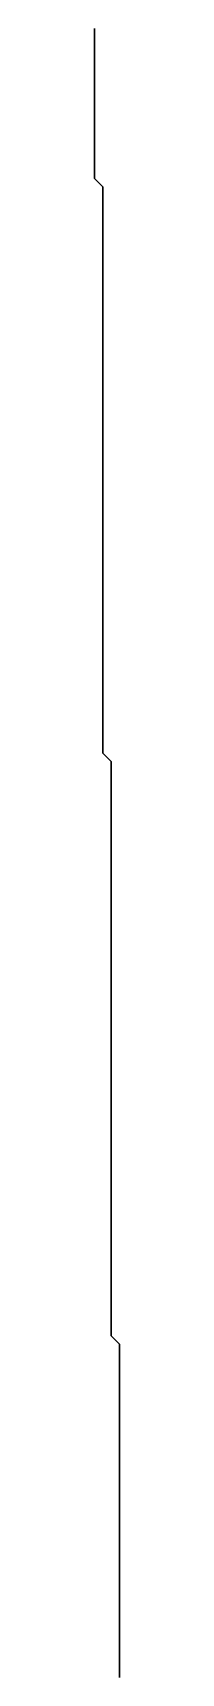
# Model space of a CAD drawing. Extents: x 69 to 217, y 14 to 408.
# Drawn here: x 152.62 to 153, y 333.94 to 358.56 of the extents above; entities that cross this region are included whole.
import ezdxf

# ---------------------------------------------------------------- set-up
doc = ezdxf.new("R2010")
doc.units = 0

msp = doc.modelspace()

# ---------------------------------------------------------------- linework, layer by layer
at = {"layer": 'contour_0'}
for p, q in [((152.625, 358.625), (152.625, 358.5)), ((152.625, 358.5), (152.625, 358.625)), ((152.625, 358.5), (152.625, 358.375)), ((152.625, 358.375), (152.625, 358.5)), ((152.625, 358.375), (152.625, 358.25)), ((152.625, 358.25), (152.625, 358.375)), ((152.625, 358.25), (152.625, 358.125)), ((152.625, 358.125), (152.625, 358.25)), ((152.625, 358.125), (152.625, 358)), ((152.625, 358), (152.625, 358.125)), ((152.625, 358), (152.625, 357.875)), ((152.625, 357.875), (152.625, 358)), ((152.625, 357.875), (152.625, 357.75)), ((152.625, 357.75), (152.625, 357.875)), ((152.625, 357.75), (152.625, 357.625)), ((152.625, 357.625), (152.625, 357.75)), ((152.625, 357.625), (152.625, 357.5)), ((152.625, 357.5), (152.625, 357.625)), ((152.625, 357.5), (152.625, 357.375)), ((152.625, 357.375), (152.625, 357.5)), ((152.625, 357.375), (152.625, 357.25)), ((152.625, 357.25), (152.625, 357.375)), ((152.625, 357.25), (152.625, 357.125)), ((152.625, 357.125), (152.625, 357.25)), ((152.625, 357.125), (152.625, 357)), ((152.625, 357), (152.625, 357.125)), ((152.625, 357), (152.625, 356.875)), ((152.625, 356.875), (152.625, 357)), ((152.625, 356.875), (152.625, 356.75)), ((152.625, 356.75), (152.625, 356.875)), ((152.625, 356.75), (152.625, 356.625)), ((152.625, 356.625), (152.625, 356.75)), ((152.625, 356.625), (152.625, 356.5)), ((152.625, 356.5), (152.625, 356.625)), ((152.625, 356.5), (152.625, 356.375)), ((152.625, 356.375), (152.625, 356.5)), ((152.625, 356.375), (152.75, 356.25)), ((152.75, 356.25), (152.625, 356.375)), ((152.75, 356.25), (152.75, 356.125)), ((152.75, 356.125), (152.75, 356.25)), ((152.75, 356.125), (152.75, 356)), ((152.75, 356), (152.75, 356.125)), ((152.75, 356), (152.75, 355.875)), ((152.75, 355.875), (152.75, 356)), ((152.75, 355.875), (152.75, 355.75)), ((152.75, 355.75), (152.75, 355.875)), ((152.75, 355.75), (152.75, 355.625)), ((152.75, 355.625), (152.75, 355.75)), ((152.75, 355.625), (152.75, 355.5)), ((152.75, 355.5), (152.75, 355.625)), ((152.75, 355.5), (152.75, 355.375)), ((152.75, 355.375), (152.75, 355.5)), ((152.75, 355.375), (152.75, 355.25)), ((152.75, 355.25), (152.75, 355.375)), ((152.75, 355.25), (152.75, 355.125)), ((152.75, 355.125), (152.75, 355.25)), ((152.75, 355.125), (152.75, 355)), ((152.75, 355), (152.75, 355.125)), ((152.75, 355), (152.75, 354.875)), ((152.75, 354.875), (152.75, 355)), ((152.75, 354.875), (152.75, 354.75)), ((152.75, 354.75), (152.75, 354.875)), ((152.75, 354.75), (152.75, 354.625)), ((152.75, 354.625), (152.75, 354.75)), ((152.75, 354.625), (152.75, 354.5)), ((152.75, 354.5), (152.75, 354.625)), ((152.75, 354.5), (152.75, 354.375)), ((152.75, 354.375), (152.75, 354.5)), ((152.75, 354.375), (152.75, 354.25)), ((152.75, 354.25), (152.75, 354.375)), ((152.75, 354.25), (152.75, 354.125)), ((152.75, 354.125), (152.75, 354.25)), ((152.75, 354.125), (152.75, 354)), ((152.75, 354), (152.75, 354.125)), ((152.75, 354), (152.75, 353.875)), ((152.75, 353.875), (152.75, 354)), ((152.75, 353.875), (152.75, 353.75)), ((152.75, 353.75), (152.75, 353.875)), ((152.75, 353.75), (152.75, 353.625)), ((152.75, 353.625), (152.75, 353.75)), ((152.75, 353.625), (152.75, 353.5)), ((152.75, 353.5), (152.75, 353.625)), ((152.75, 353.5), (152.75, 353.375)), ((152.75, 353.375), (152.75, 353.5)), ((152.75, 353.375), (152.75, 353.25)), ((152.75, 353.25), (152.75, 353.375)), ((152.75, 353.25), (152.75, 353.125)), ((152.75, 353.125), (152.75, 353.25)), ((152.75, 353.125), (152.75, 353)), ((152.75, 353), (152.75, 353.125)), ((152.75, 353), (152.75, 352.875)), ((152.75, 352.875), (152.75, 353)), ((152.75, 352.875), (152.75, 352.75)), ((152.75, 352.75), (152.75, 352.875)), ((152.75, 352.75), (152.75, 352.625)), ((152.75, 352.625), (152.75, 352.75)), ((152.75, 352.625), (152.75, 352.5)), ((152.75, 352.5), (152.75, 352.625)), ((152.75, 352.5), (152.75, 352.375)), ((152.75, 352.375), (152.75, 352.5)), ((152.75, 352.375), (152.75, 352.25)), ((152.75, 352.25), (152.75, 352.375)), ((152.75, 352.25), (152.75, 352.125)), ((152.75, 352.125), (152.75, 352.25)), ((152.75, 352.125), (152.75, 352)), ((152.75, 352), (152.75, 352.125)), ((152.75, 352), (152.75, 351.875)), ((152.75, 351.875), (152.75, 352)), ((152.75, 351.875), (152.75, 351.75)), ((152.75, 351.75), (152.75, 351.875)), ((152.75, 351.75), (152.75, 351.625)), ((152.75, 351.625), (152.75, 351.75)), ((152.75, 351.625), (152.75, 351.5)), ((152.75, 351.5), (152.75, 351.625)), ((152.75, 351.5), (152.75, 351.375)), ((152.75, 351.375), (152.75, 351.5)), ((152.75, 351.375), (152.75, 351.25)), ((152.75, 351.25), (152.75, 351.375)), ((152.75, 351.25), (152.75, 351.125)), ((152.75, 351.125), (152.75, 351.25)), ((152.75, 351.125), (152.75, 351)), ((152.75, 351), (152.75, 351.125)), ((152.75, 351), (152.75, 350.875)), ((152.75, 350.875), (152.75, 351)), ((152.75, 350.875), (152.75, 350.75)), ((152.75, 350.75), (152.75, 350.875)), ((152.75, 350.75), (152.75, 350.625)), ((152.75, 350.625), (152.75, 350.75)), ((152.75, 350.625), (152.75, 350.5)), ((152.75, 350.5), (152.75, 350.625)), ((152.75, 350.5), (152.75, 350.375)), ((152.75, 350.375), (152.75, 350.5)), ((152.75, 350.375), (152.75, 350.25)), ((152.75, 350.25), (152.75, 350.375)), ((152.75, 350.25), (152.75, 350.125)), ((152.75, 350.125), (152.75, 350.25)), ((152.75, 350.125), (152.75, 350)), ((152.75, 350), (152.75, 350.125)), ((152.75, 350), (152.75, 349.875)), ((152.75, 349.875), (152.75, 350)), ((152.75, 349.875), (152.75, 349.75)), ((152.75, 349.75), (152.75, 349.875)), ((152.75, 349.75), (152.75, 349.625)), ((152.75, 349.625), (152.75, 349.75)), ((152.75, 349.625), (152.75, 349.5)), ((152.75, 349.5), (152.75, 349.625)), ((152.75, 349.5), (152.75, 349.375)), ((152.75, 349.375), (152.75, 349.5)), ((152.75, 349.375), (152.75, 349.25)), ((152.75, 349.25), (152.75, 349.375)), ((152.75, 349.25), (152.75, 349.125)), ((152.75, 349.125), (152.75, 349.25)), ((152.75, 349.125), (152.75, 349)), ((152.75, 349), (152.75, 349.125)), ((152.75, 349), (152.75, 348.875)), ((152.75, 348.875), (152.75, 349)), ((152.75, 348.875), (152.75, 348.75)), ((152.75, 348.75), (152.75, 348.875)), ((152.75, 348.75), (152.75, 348.625)), ((152.75, 348.625), (152.75, 348.75)), ((152.75, 348.625), (152.75, 348.5)), ((152.75, 348.5), (152.75, 348.625)), ((152.75, 348.5), (152.75, 348.375)), ((152.75, 348.375), (152.75, 348.5)), ((152.75, 348.375), (152.75, 348.25)), ((152.75, 348.25), (152.75, 348.375)), ((152.75, 348.25), (152.75, 348.125)), ((152.75, 348.125), (152.75, 348.25)), ((152.75, 348.125), (152.75, 348)), ((152.75, 348), (152.75, 348.125)), ((152.75, 348), (152.75, 347.875)), ((152.75, 347.875), (152.75, 348)), ((152.75, 347.875), (152.75, 347.75)), ((152.75, 347.75), (152.75, 347.875)), ((152.75, 347.75), (152.875, 347.625)), ((152.875, 347.625), (152.75, 347.75)), ((152.875, 347.625), (152.875, 347.5)), ((152.875, 347.5), (152.875, 347.625)), ((152.875, 347.5), (152.875, 347.375)), ((152.875, 347.375), (152.875, 347.5)), ((152.875, 347.375), (152.875, 347.25)), ((152.875, 347.25), (152.875, 347.375)), ((152.875, 347.25), (152.875, 347.125)), ((152.875, 347.125), (152.875, 347.25)), ((152.875, 347.125), (152.875, 347)), ((152.875, 347), (152.875, 347.125)), ((152.875, 347), (152.875, 346.875)), ((152.875, 346.875), (152.875, 347)), ((152.875, 346.875), (152.875, 346.75)), ((152.875, 346.75), (152.875, 346.875)), ((152.875, 346.75), (152.875, 346.625)), ((152.875, 346.625), (152.875, 346.75)), ((152.875, 346.625), (152.875, 346.5)), ((152.875, 346.5), (152.875, 346.625)), ((152.875, 346.5), (152.875, 346.375)), ((152.875, 346.375), (152.875, 346.5)), ((152.875, 346.375), (152.875, 346.25)), ((152.875, 346.25), (152.875, 346.375)), ((152.875, 346.25), (152.875, 346.125)), ((152.875, 346.125), (152.875, 346.25)), ((152.875, 346.125), (152.875, 346)), ((152.875, 346), (152.875, 346.125)), ((152.875, 346), (152.875, 345.875)), ((152.875, 345.875), (152.875, 346)), ((152.875, 345.875), (152.875, 345.75)), ((152.875, 345.75), (152.875, 345.875)), ((152.875, 345.75), (152.875, 345.625)), ((152.875, 345.625), (152.875, 345.75)), ((152.875, 345.625), (152.875, 345.5)), ((152.875, 345.5), (152.875, 345.625)), ((152.875, 345.5), (152.875, 345.375)), ((152.875, 345.375), (152.875, 345.5)), ((152.875, 345.375), (152.875, 345.25)), ((152.875, 345.25), (152.875, 345.375)), ((152.875, 345.25), (152.875, 345.125)), ((152.875, 345.125), (152.875, 345.25)), ((152.875, 345.125), (152.875, 345)), ((152.875, 345), (152.875, 345.125)), ((152.875, 345), (152.875, 344.875)), ((152.875, 344.875), (152.875, 345)), ((152.875, 344.875), (152.875, 344.75)), ((152.875, 344.75), (152.875, 344.875)), ((152.875, 344.75), (152.875, 344.625)), ((152.875, 344.625), (152.875, 344.75)), ((152.875, 344.625), (152.875, 344.5)), ((152.875, 344.5), (152.875, 344.625)), ((152.875, 344.5), (152.875, 344.375)), ((152.875, 344.375), (152.875, 344.5)), ((152.875, 344.375), (152.875, 344.25)), ((152.875, 344.25), (152.875, 344.375)), ((152.875, 344.25), (152.875, 344.125)), ((152.875, 344.125), (152.875, 344.25)), ((152.875, 344.125), (152.875, 344)), ((152.875, 344), (152.875, 344.125)), ((152.875, 344), (152.875, 343.875)), ((152.875, 343.875), (152.875, 344)), ((152.875, 343.875), (152.875, 343.75)), ((152.875, 343.75), (152.875, 343.875)), ((152.875, 343.75), (152.875, 343.625)), ((152.875, 343.625), (152.875, 343.75)), ((152.875, 343.625), (152.875, 343.5)), ((152.875, 343.5), (152.875, 343.625)), ((152.875, 343.5), (152.875, 343.375)), ((152.875, 343.375), (152.875, 343.5)), ((152.875, 343.375), (152.875, 343.25)), ((152.875, 343.25), (152.875, 343.375)), ((152.875, 343.25), (152.875, 343.125)), ((152.875, 343.125), (152.875, 343.25)), ((152.875, 343.125), (152.875, 343)), ((152.875, 343), (152.875, 343.125)), ((152.875, 343), (152.875, 342.875)), ((152.875, 342.875), (152.875, 343)), ((152.875, 342.875), (152.875, 342.75)), ((152.875, 342.75), (152.875, 342.875)), ((152.875, 342.75), (152.875, 342.625)), ((152.875, 342.625), (152.875, 342.75)), ((152.875, 342.625), (152.875, 342.5)), ((152.875, 342.5), (152.875, 342.625)), ((152.875, 342.5), (152.875, 342.375)), ((152.875, 342.375), (152.875, 342.5)), ((152.875, 342.375), (152.875, 342.25)), ((152.875, 342.25), (152.875, 342.375)), ((152.875, 342.25), (152.875, 342.125)), ((152.875, 342.125), (152.875, 342.25)), ((152.875, 342.125), (152.875, 342)), ((152.875, 342), (152.875, 342.125)), ((152.875, 342), (152.875, 341.875)), ((152.875, 341.875), (152.875, 342)), ((152.875, 341.875), (152.875, 341.75)), ((152.875, 341.75), (152.875, 341.875)), ((152.875, 341.75), (152.875, 341.625)), ((152.875, 341.625), (152.875, 341.75)), ((152.875, 341.625), (152.875, 341.5)), ((152.875, 341.5), (152.875, 341.625)), ((152.875, 341.5), (152.875, 341.375)), ((152.875, 341.375), (152.875, 341.5)), ((152.875, 341.375), (152.875, 341.25)), ((152.875, 341.25), (152.875, 341.375)), ((152.875, 341.25), (152.875, 341.125)), ((152.875, 341.125), (152.875, 341.25)), ((152.875, 341.125), (152.875, 341)), ((152.875, 341), (152.875, 341.125)), ((152.875, 341), (152.875, 340.875)), ((152.875, 340.875), (152.875, 341)), ((152.875, 340.875), (152.875, 340.75)), ((152.875, 340.75), (152.875, 340.875)), ((152.875, 340.75), (152.875, 340.625)), ((152.875, 340.625), (152.875, 340.75)), ((152.875, 340.625), (152.875, 340.5)), ((152.875, 340.5), (152.875, 340.625)), ((152.875, 340.5), (152.875, 340.375)), ((152.875, 340.375), (152.875, 340.5)), ((152.875, 340.375), (152.875, 340.25)), ((152.875, 340.25), (152.875, 340.375)), ((152.875, 340.25), (152.875, 340.125)), ((152.875, 340.125), (152.875, 340.25)), ((152.875, 340.125), (152.875, 340)), ((152.875, 340), (152.875, 340.125)), ((152.875, 340), (152.875, 339.875)), ((152.875, 339.875), (152.875, 340)), ((152.875, 339.875), (152.875, 339.75)), ((152.875, 339.75), (152.875, 339.875)), ((152.875, 339.75), (152.875, 339.625)), ((152.875, 339.625), (152.875, 339.75)), ((152.875, 339.625), (152.875, 339.5)), ((152.875, 339.5), (152.875, 339.625)), ((152.875, 339.5), (152.875, 339.375)), ((152.875, 339.375), (152.875, 339.5)), ((152.875, 339.375), (152.875, 339.25)), ((152.875, 339.25), (152.875, 339.375)), ((152.875, 339.25), (152.875, 339.125)), ((152.875, 339.125), (152.875, 339.25)), ((152.875, 339.125), (152.875, 339)), ((152.875, 339), (152.875, 339.125)), ((152.875, 339), (153, 338.875)), ((153, 338.875), (152.875, 339)), ((153, 338.875), (153, 338.75)), ((153, 338.75), (153, 338.875)), ((153, 338.75), (153, 338.625)), ((153, 338.625), (153, 338.75)), ((153, 338.625), (153, 338.5)), ((153, 338.5), (153, 338.625)), ((153, 338.5), (153, 338.375)), ((153, 338.375), (153, 338.5)), ((153, 338.375), (153, 338.25)), ((153, 338.25), (153, 338.375)), ((153, 338.25), (153, 338.125)), ((153, 338.125), (153, 338.25)), ((153, 338.125), (153, 338)), ((153, 338), (153, 338.125)), ((153, 338), (153, 337.875)), ((153, 337.875), (153, 338)), ((153, 337.875), (153, 337.75)), ((153, 337.75), (153, 337.875)), ((153, 337.75), (153, 337.625)), ((153, 337.625), (153, 337.75)), ((153, 337.625), (153, 337.5)), ((153, 337.5), (153, 337.625)), ((153, 337.5), (153, 337.375)), ((153, 337.375), (153, 337.5)), ((153, 337.375), (153, 337.25)), ((153, 337.25), (153, 337.375)), ((153, 337.25), (153, 337.125)), ((153, 337.125), (153, 337.25)), ((153, 337.125), (153, 337)), ((153, 337), (153, 337.125)), ((153, 337), (153, 336.875)), ((153, 336.875), (153, 337)), ((153, 336.875), (153, 336.75)), ((153, 336.75), (153, 336.875)), ((153, 336.75), (153, 336.625)), ((153, 336.625), (153, 336.75)), ((153, 336.625), (153, 336.5)), ((153, 336.5), (153, 336.625)), ((153, 336.5), (153, 336.375)), ((153, 336.375), (153, 336.5)), ((153, 336.375), (153, 336.25)), ((153, 336.25), (153, 336.375)), ((153, 336.25), (153, 336.125)), ((153, 336.125), (153, 336.25)), ((153, 336.125), (153, 336)), ((153, 336), (153, 336.125)), ((153, 336), (153, 335.875)), ((153, 335.875), (153, 336)), ((153, 335.875), (153, 335.75)), ((153, 335.75), (153, 335.875)), ((153, 335.75), (153, 335.625)), ((153, 335.625), (153, 335.75)), ((153, 335.625), (153, 335.5)), ((153, 335.5), (153, 335.625)), ((153, 335.5), (153, 335.375)), ((153, 335.375), (153, 335.5)), ((153, 335.375), (153, 335.25)), ((153, 335.25), (153, 335.375)), ((153, 335.25), (153, 335.125)), ((153, 335.125), (153, 335.25)), ((153, 335.125), (153, 335)), ((153, 335), (153, 335.125)), ((153, 335), (153, 334.875)), ((153, 334.875), (153, 335)), ((153, 334.875), (153, 334.75)), ((153, 334.75), (153, 334.875)), ((153, 334.75), (153, 334.625)), ((153, 334.625), (153, 334.75)), ((153, 334.625), (153, 334.5)), ((153, 334.5), (153, 334.625)), ((153, 334.5), (153, 334.375)), ((153, 334.375), (153, 334.5)), ((153, 334.375), (153, 334.25)), ((153, 334.25), (153, 334.375)), ((153, 334.25), (153, 334.125)), ((153, 334.125), (153, 334.25)), ((153, 334.125), (153, 334)), ((153, 334), (153, 334.125)), ((153, 334), (153, 333.875)), ((153, 333.875), (153, 334))]:
    msp.add_line(p, q, dxfattribs=at)

doc.saveas('drawing.dxf')
